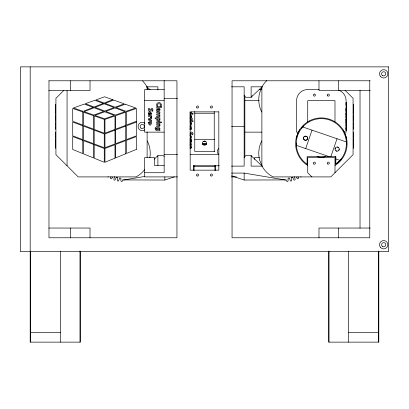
<?xml version="1.0" encoding="UTF-8"?>
<svg xmlns="http://www.w3.org/2000/svg" width="409" height="409" viewBox="0 0 409 409"><rect width="100%" height="100%" fill="white"/><g stroke="black" fill="none" stroke-linecap="round" stroke-linejoin="round"><path stroke-width="0.61" d="M335.769 164.086L335.784 156.657L335.769 164.086L339.153 161.284L341.224 158.917M335.063 148.988L335.37 147.997M339.23 149.188L338.928 150.18M114.5 176.637L113.907 179.239A0.695 0.695 0 0 0 114.346 180.118A0.695 0.695 0 0 0 115.226 179.684L116.396 177.143L117.639 177.475L117.383 180.262A0.695 0.695 0 0 0 117.93 181.08A0.695 0.695 0 0 0 118.748 180.533L119.535 177.987L120.854 178.16L120.957 180.824A0.695 0.695 0 0 0 121.606 181.565A0.695 0.695 0 0 0 122.347 180.916L122.521 179.914L164.847 180.037L174.387 176.857M189.914 117.271C190.052 115.645 191.56 115.849 190.747 117.342L191.494 117.342C192.025 116.366 191.248 114.413 189.986 115.307M189.97 148.416C192.189 148.59 192.118 144.74 189.914 144.95M296.111 138.636L298.156 132.516L299.736 129.694M305.692 148.574L312.021 130.154M330.866 156.662L337.026 138.743M110.987 176.719L110.599 177.767A0.695 0.695 0 0 0 110.916 178.702A0.695 0.695 0 0 0 111.846 178.385L112.7 177.031M189.929 139.142L191.545 139.142L191.545 140.088L190.937 140.088L191.438 140.43L191.565 141.207L190.686 141.207L190.727 140.497L189.868 140.088M244.153 95.164A2.311 2.311 0 0 0 246.238 97.255L251.111 97.255L251.111 86.82L262.123 86.82L259.664 92.756A26.784 26.784 0 0 0 261.734 111.969M190.021 133.523C190.563 130.543 194.096 132.475 192.746 134.786L191.841 134.786C192.792 132.03 190.768 133.38 189.981 134.919M157.194 156.734L157.889 155.691L162.762 155.691A2.357 2.357 0 0 1 164.173 156.366M252.154 95.691L251.111 97.255L262.123 86.82M301.494 128.406L303.565 126.038A25.046 25.046 0 0 1 340.063 127.01A25.046 25.046 0 0 1 336.801 163.375M63.942 90.282L55.931 98.298L55.931 154.648L78.191 176.908L135.926 176.908L137.01 176.361A26.784 26.784 0 0 0 144.561 169.75M154.219 159.167L157.889 155.691L157.889 165.512M309.138 121.008L306.397 122.715A25.741 25.741 0 0 0 306.06 164.362L307.721 165.435M334.991 165.435L336.321 164.607A25.741 25.741 0 0 0 336.653 122.961L333.938 121.207A25.741 25.741 0 0 0 309.132 121.008M189.929 141.846L191.545 141.269L191.545 142.281L190.016 142.726M123.462 180.037L144.781 176.458M231.632 175.865L244.153 180.037L286.479 179.914L286.653 180.916A0.695 0.695 0 0 0 287.394 181.565A0.695 0.695 0 0 0 288.043 180.824L288.146 178.16L289.465 177.987L290.252 180.533A0.695 0.695 0 0 0 291.07 181.08A0.695 0.695 0 0 0 291.617 180.262L291.361 177.475L292.604 177.143L293.774 179.684A0.695 0.695 0 0 0 294.654 180.118A0.695 0.695 0 0 0 295.094 179.239L294.5 176.637M189.95 147.455C191.197 147.695 191.146 145.67 189.924 145.906M190.113 124.525L190.901 123.958L190.154 123.329M190.062 138.528C192.25 138.728 191.964 135.174 189.878 135.456M190.292 125.461C191.565 125.732 192.138 123.922 191.029 123.329L191.545 123.329L191.545 122.383L189.929 122.383M194.761 139.679L214.797 139.679M48.87 80.783L176.949 80.783L176.949 237.782L48.973 237.782L48.973 80.783M370.237 80.783L232.051 80.783L232.051 237.782L369.767 237.782L369.767 80.783M147.992 89.52L146.877 86.82L157.889 86.82L157.889 89.888M231.504 86.82L244.153 86.82L244.153 166.126L231.504 166.126M164.152 89.561L144.674 89.561L144.674 132.148L164.152 132.148M259.301 89.561L261.187 89.561M319.148 89.561L308.422 89.561A11.13 11.13 0 0 0 296.591 100.67L296.591 132.148L298.36 132.148M48.87 90.522L90.016 90.522L90.016 80.783M370.237 90.522L318.984 90.522L318.984 80.783M164.152 98.298L177.501 98.298M144.674 100.67L164.152 100.67M244.848 100.67L259.301 100.67M346.121 102.536L346.403 102.501L346.403 106.018L346.121 106.018M346.121 102.541L346.403 102.541M346.121 102.649L346.403 102.664M346.121 102.838L346.403 102.874M346.121 103.099L346.403 103.099M346.121 103.17L346.403 103.17M346.121 103.426L346.403 103.426M346.121 103.528L346.403 103.538M346.121 103.61L346.403 103.615M346.403 103.728L346.121 103.728L346.403 103.809M346.121 104.096L346.403 104.126M346.121 104.239L346.403 104.239M346.121 104.377L346.403 104.336M346.121 104.607L346.403 104.658M346.121 104.724L346.403 104.724M346.121 104.903L346.403 104.914M346.121 104.975L346.403 104.975M346.121 105.21L346.403 105.21M346.403 105.445L346.121 105.517L346.403 105.527M346.121 106.713L346.403 106.713L346.403 107.654L346.121 107.654M346.121 108.262L346.403 108.278L346.403 111.447M346.121 108.39L346.403 108.405M346.121 108.441L346.403 108.416M346.121 108.538L346.403 108.579M346.121 108.641L346.403 108.656M346.121 108.697L346.403 108.676M346.121 108.958L346.403 108.978M346.121 109.111L346.403 109.167M346.121 109.372L346.403 109.407M346.121 109.448L346.403 109.448M346.121 109.54L346.403 109.576M346.121 109.648L346.403 109.638M346.121 109.755L346.403 109.755M346.121 109.791L346.403 109.837M346.121 109.929L346.403 109.929M346.121 109.98L346.403 109.985M346.121 110.072L346.403 110.057M346.121 110.128L346.403 110.179M346.121 110.261L346.403 110.231M346.121 110.389L346.403 110.389M346.121 110.476L346.403 110.476M346.121 110.624L346.403 110.624M346.121 110.727L346.403 110.752M346.121 110.813L346.403 110.834M346.121 110.962L346.403 110.962M346.121 111.008L346.403 111.192M346.121 111.248L346.403 111.248M346.121 111.33L346.403 111.381L346.121 111.447M346.121 111.964L346.403 111.918L346.403 121.176L346.121 121.176M346.121 112.035L346.403 112.025M346.121 112.378L346.403 112.347M346.403 113.073L346.121 113.257M194.761 113.247L214.239 113.247M346.121 113.288L346.403 113.288M189.929 113.38L191.545 113.38L191.545 114.321L189.929 114.321M346.121 113.375L346.403 113.385M346.121 113.498L346.403 113.518M346.121 113.549L346.403 113.549M346.121 113.661L346.403 113.661M346.121 113.779L346.403 113.763M346.121 113.968L346.403 113.963M346.121 114.07L346.403 114.106M346.121 114.137L346.403 114.198M346.121 114.28L346.403 114.269M346.121 114.387L346.403 114.387M346.121 114.474L346.403 114.54M346.121 114.602L346.403 114.602M346.121 114.709L346.403 114.709M346.121 114.745L346.403 114.771M346.121 114.965L346.403 114.898M346.121 115.016L346.403 114.99M346.121 115.144L346.403 115.108M346.121 115.358L346.403 115.333M346.121 115.563L346.403 115.563M346.121 115.655L346.403 115.604M346.121 115.798L346.403 115.798M346.121 115.967L346.403 115.987M346.121 116.069L346.403 116.069M346.121 116.105L346.403 116.105M346.121 116.238L346.403 116.238M346.121 116.453L346.403 116.453M346.403 116.55L346.121 116.55L346.403 116.631M346.403 116.703L346.121 116.739L346.403 116.78M346.121 116.897L346.403 116.892M346.121 116.979L346.403 116.959M346.121 117.046L346.403 117.046M346.121 117.127L346.403 117.127M346.121 117.25L346.403 117.25M346.121 117.414L346.403 117.414M346.121 117.475L346.403 117.475M346.121 117.669L346.403 117.669M346.121 117.731L346.403 117.731M346.121 117.853L346.403 117.853M189.822 118.354L190.839 118.354L190.839 117.823L191.545 117.823L191.545 118.354L192.256 118.354L192.527 119.295L191.545 119.295L191.545 120.031L190.839 120.031L190.839 119.295L189.929 119.295M346.121 118.784L346.403 118.799L346.121 118.835M346.121 119.193L346.403 119.223L346.121 119.259M346.121 119.336L346.403 119.336M346.121 119.443L346.403 119.433M346.121 119.515L346.403 119.576M346.121 119.627L346.403 119.627M346.121 119.714L346.403 119.714M346.121 119.776L346.403 119.817M346.121 119.863L346.403 119.903M346.121 119.955L346.403 119.955M346.121 120.036L346.403 120.026M346.121 120.164L346.403 120.154M346.121 120.21L346.403 120.18M346.121 120.307L346.403 120.307M346.121 120.415L346.403 120.415M189.929 120.594L191.545 120.594L191.545 121.539L189.929 121.539M346.121 120.558L346.403 120.558M346.121 120.64L346.403 120.64M346.121 120.773L346.403 120.829M346.121 120.952L346.403 120.982M346.121 121.074L346.403 121.09M346.121 121.442L346.403 121.442L346.403 126.698L346.121 126.683L346.403 126.632M346.121 121.534L346.403 121.529M346.121 121.683L346.403 121.672M346.121 121.764L346.403 121.764M346.121 121.877L346.403 121.8M346.121 121.918L346.403 121.918M346.121 122.092L346.403 122.133L346.121 122.153M346.121 122.311L346.403 122.373M346.121 122.419L346.403 122.455M346.121 122.531L346.403 122.531M346.121 122.577L346.403 122.567M346.121 122.71L346.403 122.68M346.121 122.777L346.403 122.818L346.121 122.823M346.121 123.492L346.403 123.492M346.121 123.513L346.403 123.549M346.121 123.625L346.403 123.625M346.121 123.728L346.403 123.733M346.121 123.881L346.403 123.855M346.121 124.172L346.403 124.152M346.121 124.423L346.403 124.408M346.121 124.571L346.403 124.571M346.121 124.622L346.403 124.617M346.121 124.76L346.403 124.745M346.121 124.781L346.403 124.852L346.121 124.883M346.121 124.95L346.403 125.016M346.121 125.195L346.403 125.195M346.121 125.297L346.403 125.297M346.121 125.44L346.403 125.44M346.121 125.619L346.403 125.624M346.121 125.762L346.403 125.762M346.121 125.875L346.403 125.875M346.121 126.095L346.403 126.095M346.121 126.279L346.403 126.279M231.566 126.473L244.153 126.473M346.121 126.432L346.403 126.432M346.121 126.55L346.403 126.55M346.121 127.317L346.403 127.317L346.403 130.64L346.121 130.609M346.121 127.409L346.403 127.419M346.121 127.521L346.403 127.542M346.121 127.603L346.403 127.603M346.121 127.72L346.403 127.685M346.121 127.884L346.403 127.884M346.121 127.94L346.403 127.94M346.121 128.058L346.403 128.058M346.121 128.109L346.403 128.109M346.121 128.191L346.403 128.191M346.121 128.324L346.403 128.273M346.121 128.37L346.403 128.37M189.853 128.467C191.136 128.799 191.207 126.77 189.868 127.035M346.121 128.472L346.403 128.467M346.121 128.584L346.403 128.584M346.121 128.62L346.403 128.661M346.121 128.712L346.403 128.712M346.121 128.855L346.403 128.855M346.121 129.019L346.403 128.978M346.121 129.101L346.403 129.065M189.817 129.402L191.545 129.402L191.545 128.457L191.161 128.441C192.322 127.577 191.1 125.829 189.832 126.079M346.121 129.413L346.403 129.413M346.121 129.535L346.403 129.515M346.121 129.622L346.403 129.622M346.121 129.704L346.403 129.694M346.121 129.842L346.403 129.842M346.121 130.123L346.403 130.123M346.121 130.348L346.403 130.348M346.121 130.512L346.403 130.512M244.848 132.148L261.816 132.148M344.337 132.148L346.121 132.148L346.121 100.67A11.13 11.13 0 0 0 338.872 90.236M203.575 141.637L205.466 141.637M203.575 141.652L205.466 141.652M202.312 143.6L206.729 143.6M202.312 144.045L206.729 144.045M202.941 144.52L206.095 144.52M214.797 151.514L194.761 151.514L194.761 111.57M164.152 154.648L177.501 154.648M190.221 154.648L218.83 154.648L218.6 154.469A4.172 4.172 0 0 1 218.6 148.564M335.769 156.662L307.108 156.662L307.108 164.444M259.459 157.572L254.587 157.572L254.587 159.387M164.152 165.435L154.413 165.435L154.413 157.572L144.674 157.572L144.674 176.908L177.557 176.908M193.37 165.778L219.25 165.778M261.734 140.977A26.784 26.784 0 0 0 259.664 160.19L262.123 166.126L251.111 166.126L251.111 155.691L246.238 155.691A2.357 2.357 0 0 0 244.153 157.777M194.065 166.264L214.935 166.264M144.674 172.726L164.152 172.726L164.152 80.486M231.504 173.084L244.153 173.084L285.538 180.037M231.443 176.908L236.499 176.908M48.87 228.043L90.016 228.043L90.016 237.782M370.237 228.043L318.984 228.043L318.984 237.782M30.465 332.394L60.604 332.394M348.678 332.394L378.811 332.394M337.379 147.015L338.35 147.383M336.914 151.161L335.983 150.819A2.086 2.086 0 0 1 336.234 147.209A2.086 2.086 0 0 1 339.23 149.229A2.086 2.086 0 0 1 335.983 150.819L335.983 150.819M189.929 112.439L191.545 112.904L191.545 112.03M190.006 143.262L191.545 143.717L191.545 144.709L189.929 144.101M302.752 126.969L346.311 141.933M296.407 145.389L329.225 156.662M335.769 158.912L339.966 160.354M307.108 164.234L304.884 162.526A25.046 25.046 0 0 1 303.565 126.038M262.123 166.126L251.111 155.691L251.806 156.734M146.877 86.82L150.088 89.862M345.058 90.282L353.069 98.298L353.069 154.648L330.809 176.908L272.997 176.908L270.288 175.277A26.784 26.784 0 0 1 263.253 168.114L261.883 165.752L261.883 87.148L263.508 84.453A26.784 26.784 0 0 1 266.755 80.593M311.898 176.908L307.721 172.736L307.721 157.572L334.991 157.572L334.991 172.726M296.3 177.031L297.154 178.385A0.695 0.695 0 0 0 298.084 178.702A0.695 0.695 0 0 0 298.401 177.767L298.013 176.719M147.117 87.224L146.028 85.261A26.784 26.784 0 0 0 142.536 80.885M343.202 130.047L344.736 132.889L346.679 139.04M346.28 141.187L346.392 144.326M296.32 142.992L296.438 146.136M378.811 251.116L378.811 342.134L328.724 342.134L328.724 251.141M378.535 251.116L378.535 342.134M360.027 90.353L360.027 228.207M353.35 104.203L353.35 107.756M353.35 107.904L353.35 112.904M353.35 113.308L353.35 114.408M353.35 115.082L353.35 117.531M353.35 117.823L353.35 120.031M353.35 120.527L353.35 121.621M353.35 122.383L353.35 125.461M353.35 126.079L353.35 129.402M353.35 131.913L353.35 134.98M353.35 135.456L353.35 138.528M353.35 139.142L353.35 144.709M353.35 144.95L353.35 148.416M348.678 251.116L348.678 342.134M338.657 80.783L338.657 90.522M338.657 228.043L338.657 237.782M334.991 121.887L334.991 100.67L307.721 100.67L307.721 121.887M329 251.141L329 342.134M244.848 96.095L244.848 156.708M244.153 173.084L244.153 180.037M215.63 165.711L215.63 170.256M214.935 165.451L214.935 170.553M214.239 111.57L214.239 151.514M194.065 165.451L194.065 170.553M193.37 165.711L193.37 170.256M164.847 176.877L164.847 180.037M147.117 87.148L147.117 89.775M147.117 131.882L147.117 157.414M80.276 251.141L80.276 342.134L30.189 342.134L30.189 66.866M80 251.141L80 342.134M70.343 80.783L70.343 90.522M70.343 228.043L70.343 237.782M67.061 90.338L67.061 165.778M60.604 251.116L60.604 342.134M55.65 104.203L55.65 107.756M55.65 107.904L55.65 112.904M55.65 113.308L55.65 114.408M55.65 115.082L55.65 117.531M55.65 117.823L55.65 120.031M55.65 120.527L55.65 121.621M55.65 122.383L55.65 125.461M55.65 126.079L55.65 129.402M55.65 131.913L55.65 134.98M55.65 135.456L55.65 138.528M55.65 139.142L55.65 144.709M55.65 144.95L55.65 148.416M30.465 251.116L30.465 342.134M325.569 156.632A13.635 13.635 0 0 1 317.144 156.632M301.136 176.923A0.695 0.695 0 0 1 300.605 176.887M191.514 147.419A1.483 1.483 0 0 1 190.931 148.16M191.606 116.182A2.802 2.802 0 0 1 191.494 117.342M190.727 140.497A0.828 0.828 0 0 1 190.686 141.207M147.266 140.977A26.784 26.784 0 0 1 149.873 157.7M144.612 129.909A4.172 4.172 0 0 1 139.029 129.132A4.172 4.172 0 0 1 139.316 123.498A4.172 4.172 0 0 1 144.955 123.293M108.395 176.887A0.695 0.695 0 0 1 107.864 176.923M303.488 138.048C303.125 140.89 307.859 141.008 307.655 138.16A2.086 2.086 0 0 0 306.622 136.437C305.385 135.65 303.57 136.58 303.488 138.048M152.184 110.179L151.872 111.248L152.777 111.248C153.779 103.651 147.598 114.244 149.479 108.39L148.513 108.39C147.884 109.52 148.303 111.877 150.011 111.381C150.895 111.095 151.627 108.124 152.184 110.179M159.991 109.796C160.103 111.56 157.746 111.212 156.673 111.156L156.673 110.256L157.143 110.256C155.021 108.206 159.633 107.352 158.774 110.261L159.336 109.673L158.989 108.579L159.714 108.579L159.991 109.796M161.284 104.903L161.11 106.018L160.18 106.018C161.995 102.828 155.834 102.92 157.726 106.018L156.836 106.018C154.873 102.444 161.376 101.018 161.284 104.903M148.288 113.186L148.508 114.709L149.203 114.709L148.988 113.385L149.694 112.858L149.694 114.99C154.045 115.205 149.658 109.305 148.288 113.186M148.288 122.756C150.987 130.364 153.799 117.061 148.288 122.756M155.2 128.058C154.479 130.839 158.053 131.141 159.914 130.64L159.914 129.694L159.525 129.684C161.882 126.698 154.52 126.734 157.148 129.694L156.008 129.254L156.151 127.603L155.343 127.603L155.2 128.058M159.991 115.987L159.254 116.979L156.673 117.046L156.673 116.105L158.845 116.069L159.265 115.563L158.789 115.016L156.673 114.975L156.673 114.034L158.861 113.999L159.265 113.498L158.799 112.95L156.673 112.91L156.673 111.964L159.914 111.964L159.914 112.91L159.408 112.91L159.955 114.28L159.377 114.898L159.991 115.987M159.991 125.624L159.239 126.632L156.673 126.698L156.673 125.762L158.825 125.727L159.265 125.195L158.82 124.612L156.673 124.571L156.673 123.625L159.914 123.625L159.914 124.571L159.398 124.571L159.991 125.624M159.991 119.863C159.893 122.429 155.057 120.773 157.061 118.799L155.185 118.799L155.185 117.853L159.914 117.853L159.914 118.799L159.418 118.799L159.991 119.863M150.819 117.25L150.722 117.669L151.596 117.669L151.468 116.892L150.967 116.55L151.581 116.55L151.581 115.604L148.339 115.604L148.339 116.55L150.282 116.596L150.819 117.25M303.483 138.222L303.483 138.268A2.086 2.086 0 0 0 304.511 140.036L305.554 140.318A2.086 2.086 0 0 0 307.43 139.178C308.135 137.879 307.093 136.141 305.62 136.151A2.086 2.086 0 0 0 303.703 137.296L303.483 138.222M157.301 109.407L157.48 110.072L158.222 110.261L157.992 109.264L157.301 109.407M161.448 122.311C160.384 124.147 160.379 120.481 161.448 122.311M193.079 113.855C192.02 115.691 192.015 112.025 193.079 113.855M193.079 121.074C192.02 122.91 192.015 119.244 193.079 121.074M149.045 122.818C149.714 126.539 152.823 120.783 149.045 122.818M151.008 113.518L150.282 114.106L150.282 112.853L151.008 113.518M190.977 137.056L190.251 137.644L190.251 136.391L190.977 137.056M159.265 119.515L159.045 120.036L158.375 120.21L157.598 120.011L157.322 119.459L157.542 118.973L158.385 118.784L159.265 119.515M159.265 129.019L159.045 129.51L158.217 129.704L157.322 128.978L157.567 128.467L158.232 128.273L158.994 128.472L159.265 129.019M114.995 158.155L104.949 162.276L104.949 148.472L114.995 144.674L114.995 158.155M125.716 153.764L115.691 157.874L115.691 144.413L125.716 140.619L125.716 153.764M136.442 149.372L126.417 153.477L126.417 140.359L136.442 136.565L136.442 149.372M93.129 107.388L83.099 111.335L73.415 107.976L84.336 104.06L93.129 107.388M103.201 103.421L94.09 107.01L85.343 103.697L94.888 100.277L103.201 103.421M112.68 99.689L104.167 103.042L95.895 99.914L104.602 96.79L112.68 99.689M94.096 107.756L84.111 111.683L93.845 115.057L103.728 111.401L94.096 107.756M104.172 103.789L95.062 107.373L104.724 111.033L114.121 107.557L104.172 103.789M113.676 100.047L105.133 103.411L115.118 107.189L124.198 103.83L113.676 100.047M114.995 129.392L104.949 133.186L104.949 119.397L114.995 115.916L114.995 129.392M125.716 125.338L115.691 129.126L115.691 115.67L125.716 112.194L125.716 125.338M136.442 121.284L126.417 125.072L126.417 111.954L136.442 108.472L136.442 121.284M114.995 130.134L104.949 133.932L104.949 147.726L114.995 143.932L114.995 130.134M125.716 126.079L115.691 129.873L115.691 143.666L125.716 139.878L125.716 126.079M136.442 122.025L126.417 125.819L126.417 139.612L136.442 135.824L136.442 122.025M104.719 111.775L94.883 115.415L104.602 118.784L114.326 115.41L104.719 111.775M115.113 107.93L105.716 111.406L115.348 115.057L125.047 111.688L115.113 107.93M125.215 104.193L116.11 107.562L126.074 111.335L135.747 107.976L125.215 104.193M151.581 117.731L148.339 118.886L148.339 119.955L151.581 121.171L151.581 120.18L148.978 119.443L151.581 118.743L151.581 117.731M388.55 66.866L20.45 66.866L20.45 251.693L388.55 251.693L388.55 66.866M346.403 103.891L346.121 103.891L346.403 103.942M346.403 105.762L346.121 105.752L346.403 105.783M161.468 106.713L156.673 106.713L156.673 107.654L161.468 107.654L161.468 106.713M346.403 108.835L346.121 108.84L346.403 108.86M346.403 109.264L346.121 109.259L346.403 109.295M218.83 111.862L190.17 111.862L190.17 170.159L218.83 170.159L218.83 111.862M346.403 112.163L346.121 112.163L346.403 112.178M346.403 112.587L346.121 112.587L346.403 112.618M346.403 112.91L346.121 112.894L346.403 112.935M346.403 113.85L346.121 113.85L346.403 113.896M346.403 118.973L346.121 118.973L346.403 118.988M159.914 121.836L156.673 121.836L156.673 122.777L159.914 122.777L159.914 121.836M346.403 123.135L346.121 123.155L346.403 123.16M346.403 129.254L346.121 129.29L346.403 129.31M204.633 141.074L204.367 141.074A2.086 2.086 0 0 0 202.716 144.239A2.086 2.086 0 0 0 206.284 144.239A2.086 2.086 0 0 0 204.633 141.074M314.608 94.08L314.337 94.06A1.043 1.043 0 0 0 313.386 95.348A1.043 1.043 0 0 0 314.818 96.059A1.043 1.043 0 0 0 315.273 94.525L314.608 94.08M82.761 111.954L72.715 108.472L72.715 121.284L82.761 125.077L82.761 111.954M93.503 115.675L83.456 112.194L83.456 125.338L93.503 129.132L93.503 115.675M104.254 119.397L94.198 115.916L94.198 129.392L104.254 133.191L104.254 119.397M82.761 125.819L72.715 122.025L72.715 135.824L82.761 139.612L82.761 125.819M93.503 129.873L83.456 126.079L83.456 139.878L93.503 143.671L93.503 129.873M104.254 133.932L94.198 130.134L94.198 143.932L104.254 147.726L104.254 133.932M82.761 140.359L72.715 136.565L72.715 149.489L82.761 153.564L82.761 140.359M93.503 144.413L83.456 140.619L83.456 153.845L93.503 157.915L93.503 144.413M104.254 148.472L94.198 144.674L94.198 158.201L104.254 162.276L104.254 148.472M382.635 246.545A2.086 2.086 0 0 0 385.769 244.735A2.086 2.086 0 0 0 382.635 242.931A2.086 2.086 0 0 0 382.635 246.545M382.512 75.553A2.086 2.086 0 0 0 385.764 73.973A2.086 2.086 0 0 0 382.768 71.948A2.086 2.086 0 0 0 382.512 75.553M327.788 164.04A1.043 1.043 0 0 0 329.357 163.145A1.043 1.043 0 0 0 327.798 162.235A1.043 1.043 0 0 0 327.788 164.04M327.578 95.839A1.043 1.043 0 0 0 329.322 95.374A1.043 1.043 0 0 0 328.044 94.096A1.043 1.043 0 0 0 327.578 95.839M313.769 163.973A1.043 1.043 0 0 0 315.436 163.273A1.043 1.043 0 0 0 313.994 162.179A1.043 1.043 0 0 0 313.769 163.973M210.88 175.901A1.043 1.043 0 0 0 212.496 175.098A1.043 1.043 0 0 0 210.993 174.096A1.043 1.043 0 0 0 210.88 175.901M197.02 175.936A1.043 1.043 0 0 0 198.585 175.032A1.043 1.043 0 0 0 197.02 174.127A1.043 1.043 0 0 0 197.02 175.936M210.88 107.864A1.043 1.043 0 0 0 212.496 107.061A1.043 1.043 0 0 0 210.993 106.059A1.043 1.043 0 0 0 210.88 107.864M196.964 107.864A1.043 1.043 0 0 0 198.585 107.061A1.043 1.043 0 0 0 197.082 106.059A1.043 1.043 0 0 0 196.964 107.864M380.728 76.774A4.172 4.172 0 0 0 387.712 74.903A4.172 4.172 0 0 0 382.599 69.791A4.172 4.172 0 0 0 380.728 76.774M380.728 247.69A4.172 4.172 0 0 0 387.712 245.819A4.172 4.172 0 0 0 382.599 240.707A4.172 4.172 0 0 0 380.728 247.69M140.998 128.145A2.086 2.086 0 0 0 144.321 126.713A2.086 2.086 0 0 0 141.422 124.556A2.086 2.086 0 0 0 140.998 128.145"/></g></svg>
